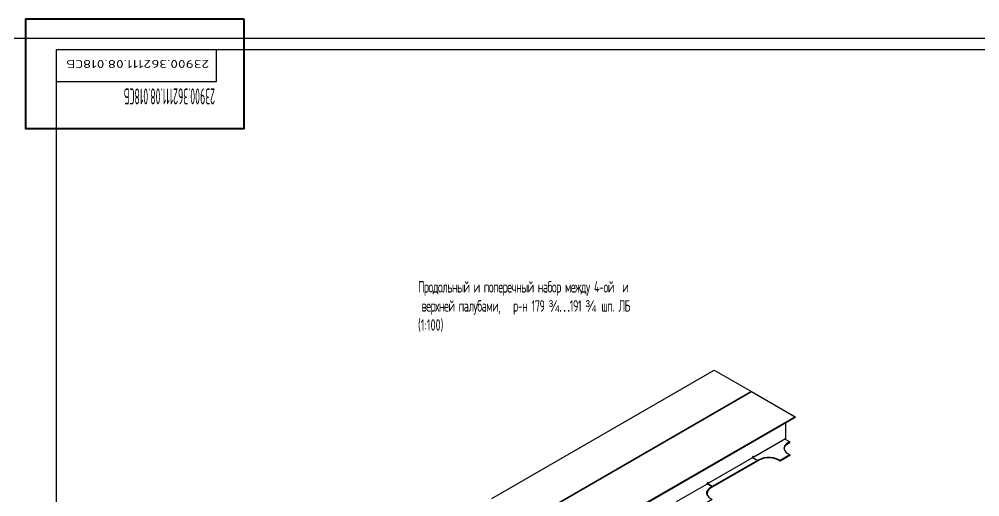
# Model space of a CAD drawing. Header units: millimetres. Extents: x -438477 to 631584, y 118817 to 676146.
# Drawn here: x 344098 to 354600, y 343846 to 349071 of the extents above; entities that cross this region are included whole.
import ezdxf
from ezdxf.enums import TextEntityAlignment as Align

# ---------------------------------------------------------------- set-up
doc = ezdxf.new("R2010")
doc.units = ezdxf.units.MM
doc.linetypes.add('AVEVASOLID', pattern=[7.5, 7.5])
for name, color, linetype in [('20_1', 1, 'CONTINUOUS'), ('20_FORMAT', 140, 'CONTINUOUS'), ('20_TEXT', 1, 'CONTINUOUS')]:
    doc.layers.add(name, color=color, linetype=linetype)
doc.styles.add('SIMPLEX', font='simplex.shx', dxfattribs={"width": 0.7})
doc.styles.add('НАДПИСИ_МЕЛК1', font='eskd_win.shx', dxfattribs={"width": 0.8, "height": 4})

msp = doc.modelspace()

# ---------------------------------------------------------------- linework, layer by layer
at = {"layer": '20_1', "color": 6, "linetype": 'AVEVASOLID'}
msp.add_line((352472.203, 344477.438), (352522.585, 344448.35), dxfattribs=at)
at = {"layer": '20_1', "color": 1, "linetype": 'AVEVASOLID'}
msp.add_line((351624.201, 343911.45), (351617.978, 343865.701), dxfattribs=at)
at = {"layer": '20_1', "color": 30, "lineweight": 40, "ltscale": 25}
msp.add_lwpolyline([(346558.092, 349070.599), (344166.006, 349070.599), (344166.006, 347873.319), (346558.092, 347873.319)], close=True, dxfattribs=at)
at = {"layer": '20_1', "color": 6, "linetype": 'AVEVASOLID'}
for points in [[(349263.703, 343826.072), (351696.864, 345230.858), (352103.447, 344996.118), (349399.831, 343435.185)], [(349399.831, 343435.185), (352103.447, 344996.118), (352580.745, 344720.55), (352580.745, 344715.651)], [(352580.745, 344720.55), (349876.068, 343159.004), (349876.068, 343154.106), (352580.745, 344715.651)], [(352474.683, 344654.416), (352474.683, 344478.869), (352129.253, 344279.436)], [(352461.916, 344378.439), (352469.391, 344397.345), (352483.965, 344414.818), (352504.907, 344429.979), (352522.585, 344440.185), (352522.585, 344448.35), (352504.907, 344438.144), (352483.965, 344422.983), (352469.391, 344405.51), (352461.916, 344386.604), (352461.916, 344367.21), (352469.391, 344348.305), (352483.965, 344330.832), (352504.907, 344315.671), (352522.585, 344305.464), (352416.519, 344244.226)], [(352122.829, 344286.68), (352123.949, 344282.498), (352129.253, 344279.436), (352127.832, 344284.739), (352123.949, 344286.979), (352118.646, 344285.559), (352113.342, 344280.856), (352109.461, 344274.132), (352108.04, 344267.187), (351634.282, 343993.664)], [(352169.031, 344244.226), (352186.71, 344254.432), (352212.97, 344266.524), (352243.233, 344274.939), (352275.98, 344279.254), (352309.57, 344279.254), (352342.317, 344274.939), (352372.58, 344266.524), (352398.84, 344254.432), (352416.519, 344244.226), (352416.519, 344236.061), (352398.84, 344246.268), (352372.58, 344258.359), (352342.317, 344266.774), (352309.57, 344271.089), (352275.98, 344271.089), (352243.233, 344266.774), (352212.97, 344258.359), (352186.71, 344246.268), (352169.031, 344236.061), (352169.031, 344244.226), (352111.403, 344277.498)], [(352522.585, 344305.464), (352522.585, 344297.299), (352416.519, 344236.061)], [(351627.858, 344000.909), (351628.978, 343996.725), (351634.282, 343993.664), (351632.861, 343998.967), (351628.978, 344001.208), (351623.676, 343999.788), (351613.069, 343981.416), (351280.724, 343789.537)], [(351674.053, 343958.45), (351656.378, 343948.247), (351635.437, 343933.084), (351620.862, 343915.613), (351613.388, 343896.705), (351613.388, 343877.313), (351620.862, 343858.406), (351635.437, 343840.935), (351656.378, 343825.772), (351674.057, 343815.565), (351567.99, 343754.329)], [(351618.372, 343990.602), (351674.054, 343958.453), (351674.057, 343950.288), (351656.378, 343940.082), (351635.437, 343924.919), (351620.862, 343907.448), (351613.388, 343888.54)]]:
    msp.add_lwpolyline(points, dxfattribs=at)
at = {"layer": '20_1', "color": 1, "linetype": 'AVEVASOLID'}
for points in [[(352111.401, 344277.495), (352169.028, 344244.224), (351674.057, 343958.453)], [(352169.028, 344244.224), (352169.028, 344236.059), (351674.057, 343950.288), (351674.053, 343958.45), (351618.37, 343990.599)]]:
    msp.add_lwpolyline(points, dxfattribs=at)
at = {"layer": '20_FORMAT', "color": 7}
for p, q in [((346252.063, 348733.858), (346252.063, 348383.858)), ((346252.063, 348383.858), (344502.063, 348383.858))]:
    msp.add_line(p, q, dxfattribs=at)
at = {"layer": '20_FORMAT', "color": 4}
msp.add_lwpolyline([(344002.063, 334008.858), (365027.063, 334008.858), (365027.063, 348858.858), (344002.063, 348858.858)], close=True, dxfattribs=at)
at = {"layer": '20_FORMAT', "color": 7}
msp.add_lwpolyline([(344502.063, 334133.858), (364902.063, 334133.858), (364902.063, 348733.858), (344502.063, 348733.858)], close=True, dxfattribs=at)

# ---------------------------------------------------------------- texts
at = {"layer": '20_1', "color": 30, "lineweight": 40, "ltscale": 25, "style": 'НАДПИСИ_МЕЛК1', "width": 0.55}
msp.add_text('23900.362111.08.018СБ', height=175, rotation=180, dxfattribs=at).set_placement((346238.725, 348313.635))
at = {"layer": '20_TEXT', "color": 7, "lineweight": 20, "style": 'SIMPLEX'}
msp.add_text('23900.362111.08.018СБ', height=87.5, rotation=180, dxfattribs=at).set_placement((346174.523, 348624.269), (344612.023, 348624.269), align=Align.ALIGNED)
at = {"layer": '20_TEXT', "color": 7, "lineweight": 20, "insert": (348216.169, 346204.957), "char_height": 87.5, "attachment_point": 1, "style": 'НАДПИСИ_МЕЛК1'}
msp.add_mtext_dynamic_manual_height_columns('\\pi241.35;{\\H1.4286x;\\T0.9;Продольный и поперечный набор между 4-ой  и \\P\\pi281.29;верхней палубами,   р-н 179 \\fArial|b0|i0|c204|p34;¾…\\Feskd_win|c204;191 \\fArial|b0|i0|c204|p34;¾  \\Feskd_win|c204;шп. ЛБ\\T1; \\P\\pi1751.4;(1:100)} ', width=4017.0629, gutter_width=12.5, heights=[0], dxfattribs=at)

doc.saveas('drawing.dxf')
